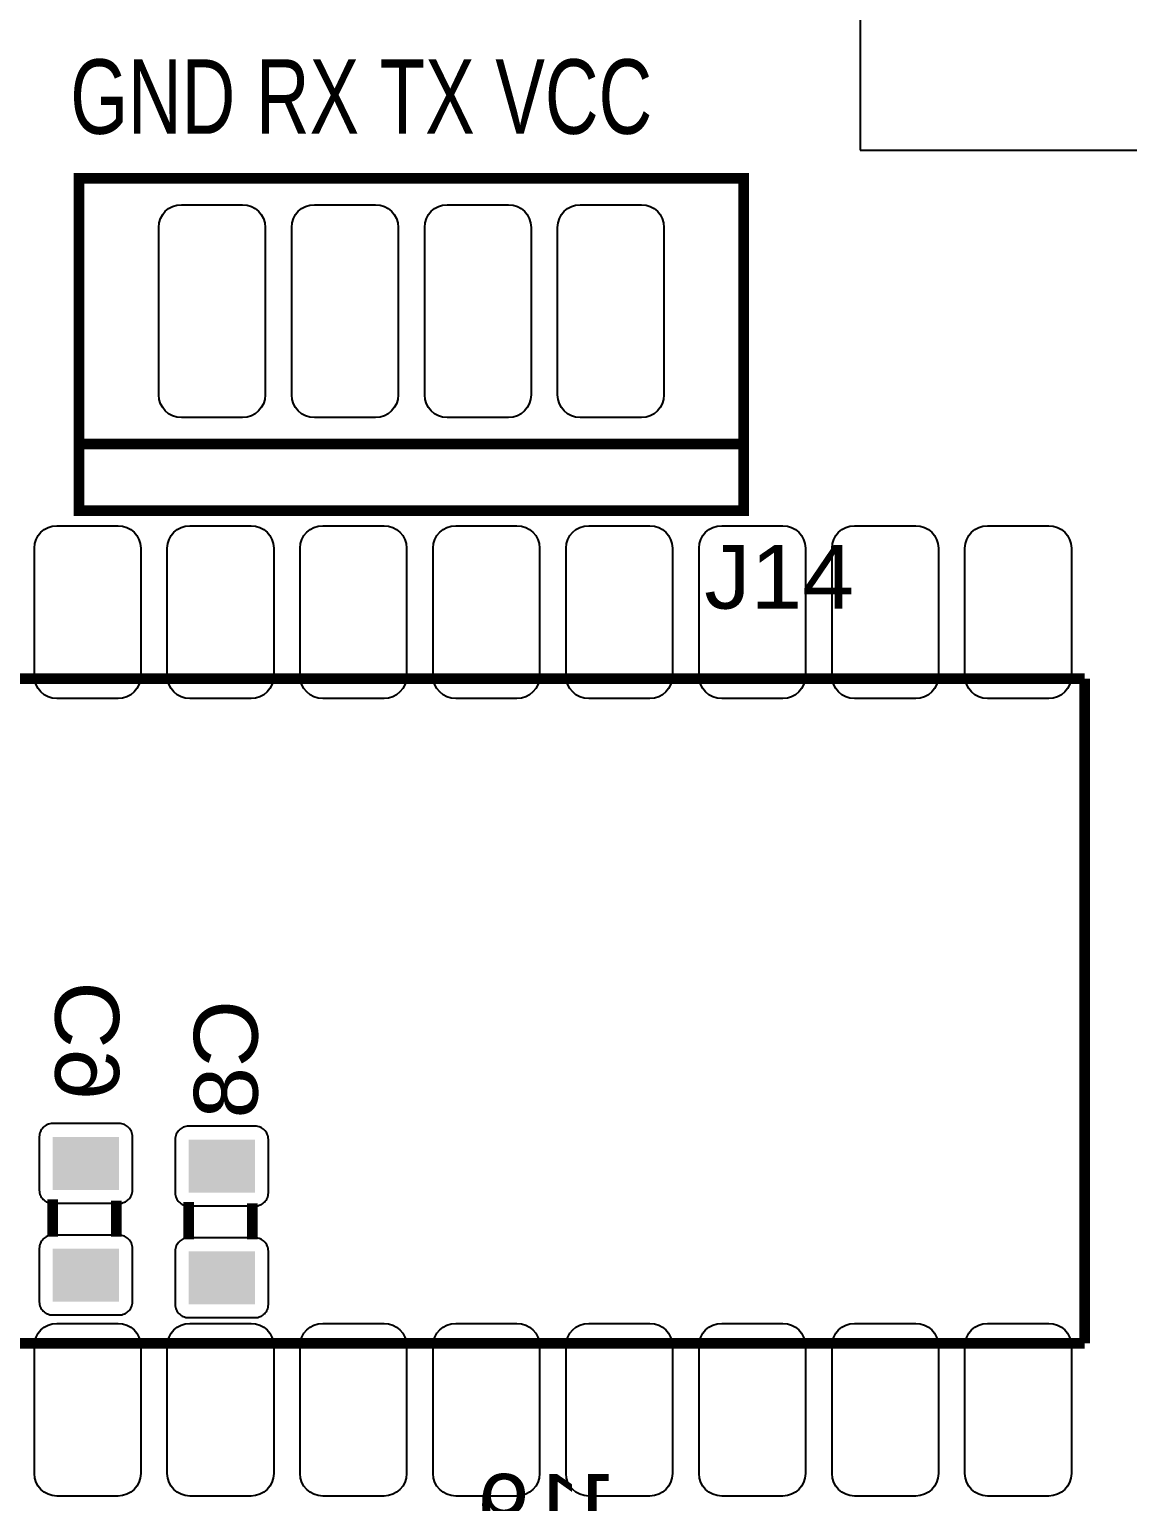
# Model space of a CAD drawing. Header units: inches. Extents: x 18.7 to 39.4, y 4.3 to 20.5.
# Drawn here: x 29.617 to 30.708, y 10.548 to 12.01 of the extents above; entities that cross this region are included whole.
import ezdxf

# ---------------------------------------------------------------- set-up
doc = ezdxf.new("R2010")
doc.units = ezdxf.units.IN
doc.header["$MEASUREMENT"] = 0
doc.styles.get("Standard").update_dxf_attribs({"font": 'arial.ttf'})

# ---------------------------------------------------------------- blocks, each defined once
blk = doc.blocks.new('RPAD')
blk.add_trace([(-0.5, -0.5), (-0.5, 0.5), (0.5, -0.5), (0.5, 0.5)])
blk = doc.blocks.new('NextionControlV4')
blk.add_lwpolyline([(44.3367, 14.7538), (46.2109, 14.7538), (46.2109, 14.9893), (44.3367, 14.9893), (44.3367, 14.7538)])
at = {"const_width": 0.008}
for points in [[(43.7491, 14.4828), (44.2491, 14.4828), (44.2491, 14.7328), (43.7491, 14.7328), (43.7491, 14.4828)], [(43.7491, 14.4828), (44.2491, 14.4828), (44.2491, 14.7328), (43.7491, 14.7328), (43.7491, 14.4828)], [(43.7491, 14.4828), (44.2491, 14.4828), (44.2491, 14.7328), (43.7491, 14.7328), (43.7491, 14.4828)], [(44.2491, 14.5328), (43.7491, 14.5328)], [(44.2491, 14.5328), (43.7491, 14.5328)], [(44.2491, 14.5328), (43.7491, 14.5328)], [(42.5055, 14.3564), (44.5055, 14.3564)], [(42.5055, 14.3564), (44.5055, 14.3564)], [(42.5055, 14.3564), (44.5055, 14.3564)], [(44.5055, 14.3564), (44.5055, 13.8564)], [(44.5055, 14.3564), (44.5055, 13.8564)], [(44.5055, 14.3564), (44.5055, 13.8564)], [(43.7292, 13.9367), (43.7292, 13.9647)], [(43.7292, 13.9367), (43.7292, 13.9647)], [(43.7292, 13.9367), (43.7292, 13.9647)], [(43.7772, 13.9367), (43.7772, 13.9637)], [(43.7772, 13.9367), (43.7772, 13.9637)], [(43.7772, 13.9367), (43.7772, 13.9637)], [(43.8315, 13.9347), (43.8315, 13.9627)], [(43.8315, 13.9347), (43.8315, 13.9627)], [(43.8315, 13.9347), (43.8315, 13.9627)], [(43.8795, 13.9347), (43.8795, 13.9617)], [(43.8795, 13.9347), (43.8795, 13.9617)], [(43.8795, 13.9347), (43.8795, 13.9617)], [(42.5055, 13.8564), (44.5055, 13.8564)], [(42.5055, 13.8564), (44.5055, 13.8564)], [(42.5055, 13.8564), (44.5055, 13.8564)]]:
    blk.add_lwpolyline(points, dxfattribs=at)
for points in [[(43.8721, 14.5528), (43.8261, 14.5528), (43.8226, 14.5531), (43.8194, 14.5541), (43.8165, 14.5556), (43.814, 14.5577), (43.812, 14.5602), (43.8104, 14.5631), (43.8094, 14.5663), (43.8091, 14.5698), (43.8091, 14.6958), (43.8094, 14.6993), (43.8104, 14.7025), (43.812, 14.7054), (43.814, 14.7079), (43.8165, 14.7099), (43.8194, 14.7115), (43.8226, 14.7124), (43.8261, 14.7128), (43.8721, 14.7128), (43.8756, 14.7124), (43.8788, 14.7115), (43.8817, 14.7099), (43.8842, 14.7079), (43.8862, 14.7054), (43.8878, 14.7025), (43.8888, 14.6993), (43.8891, 14.6958), (43.8891, 14.5698), (43.8888, 14.5663), (43.8878, 14.5631), (43.8862, 14.5602), (43.8842, 14.5577), (43.8817, 14.5556), (43.8788, 14.5541), (43.8756, 14.5531), (43.8721, 14.5528)], [(43.9721, 14.5528), (43.9261, 14.5528), (43.9226, 14.5531), (43.9194, 14.5541), (43.9165, 14.5556), (43.914, 14.5577), (43.912, 14.5602), (43.9104, 14.5631), (43.9094, 14.5663), (43.9091, 14.5698), (43.9091, 14.6958), (43.9094, 14.6993), (43.9104, 14.7025), (43.912, 14.7054), (43.914, 14.7079), (43.9165, 14.7099), (43.9194, 14.7115), (43.9226, 14.7124), (43.9261, 14.7128), (43.9721, 14.7128), (43.9756, 14.7124), (43.9788, 14.7115), (43.9817, 14.7099), (43.9842, 14.7079), (43.9862, 14.7054), (43.9878, 14.7025), (43.9888, 14.6993), (43.9891, 14.6958), (43.9891, 14.5698), (43.9888, 14.5663), (43.9878, 14.5631), (43.9862, 14.5602), (43.9842, 14.5577), (43.9817, 14.5556), (43.9788, 14.5541), (43.9756, 14.5531), (43.9721, 14.5528)], [(44.0721, 14.5528), (44.0261, 14.5528), (44.0226, 14.5531), (44.0194, 14.5541), (44.0165, 14.5556), (44.014, 14.5577), (44.012, 14.5602), (44.0104, 14.5631), (44.0094, 14.5663), (44.0091, 14.5698), (44.0091, 14.6958), (44.0094, 14.6993), (44.0104, 14.7025), (44.012, 14.7054), (44.014, 14.7079), (44.0165, 14.7099), (44.0194, 14.7115), (44.0226, 14.7124), (44.0261, 14.7128), (44.0721, 14.7128), (44.0756, 14.7124), (44.0788, 14.7115), (44.0817, 14.7099), (44.0842, 14.7079), (44.0862, 14.7054), (44.0878, 14.7025), (44.0888, 14.6993), (44.0891, 14.6958), (44.0891, 14.5698), (44.0888, 14.5663), (44.0878, 14.5631), (44.0862, 14.5602), (44.0842, 14.5577), (44.0817, 14.5556), (44.0788, 14.5541), (44.0756, 14.5531), (44.0721, 14.5528)], [(44.1721, 14.5528), (44.1261, 14.5528), (44.1226, 14.5531), (44.1194, 14.5541), (44.1165, 14.5556), (44.114, 14.5577), (44.112, 14.5602), (44.1104, 14.5631), (44.1094, 14.5663), (44.1091, 14.5698), (44.1091, 14.6958), (44.1094, 14.6993), (44.1104, 14.7025), (44.112, 14.7054), (44.114, 14.7079), (44.1165, 14.7099), (44.1194, 14.7115), (44.1226, 14.7124), (44.1261, 14.7128), (44.1721, 14.7128), (44.1756, 14.7124), (44.1788, 14.7115), (44.1817, 14.7099), (44.1842, 14.7079), (44.1862, 14.7054), (44.1878, 14.7025), (44.1888, 14.6993), (44.1891, 14.6958), (44.1891, 14.5698), (44.1888, 14.5663), (44.1878, 14.5631), (44.1862, 14.5602), (44.1842, 14.5577), (44.1817, 14.5556), (44.1788, 14.5541), (44.1756, 14.5531), (44.1721, 14.5528)], [(43.7785, 14.3414), (43.7325, 14.3414), (43.729, 14.3418), (43.7258, 14.3428), (43.7229, 14.3443), (43.7204, 14.3464), (43.7183, 14.3489), (43.7168, 14.3518), (43.7158, 14.355), (43.7155, 14.3584), (43.7155, 14.4544), (43.7158, 14.4579), (43.7168, 14.4611), (43.7183, 14.464), (43.7204, 14.4665), (43.7229, 14.4686), (43.7258, 14.4701), (43.729, 14.4711), (43.7325, 14.4714), (43.7785, 14.4714), (43.7819, 14.4711), (43.7851, 14.4701), (43.788, 14.4686), (43.7905, 14.4665), (43.7926, 14.464), (43.7941, 14.4611), (43.7951, 14.4579), (43.7955, 14.4544), (43.7955, 14.3584), (43.7951, 14.355), (43.7941, 14.3518), (43.7926, 14.3489), (43.7905, 14.3464), (43.788, 14.3443), (43.7851, 14.3428), (43.7819, 14.3418), (43.7785, 14.3414)], [(43.8785, 14.3414), (43.8325, 14.3414), (43.829, 14.3418), (43.8258, 14.3428), (43.8229, 14.3443), (43.8204, 14.3464), (43.8183, 14.3489), (43.8168, 14.3518), (43.8158, 14.355), (43.8155, 14.3584), (43.8155, 14.4544), (43.8158, 14.4579), (43.8168, 14.4611), (43.8183, 14.464), (43.8204, 14.4665), (43.8229, 14.4686), (43.8258, 14.4701), (43.829, 14.4711), (43.8325, 14.4714), (43.8785, 14.4714), (43.8819, 14.4711), (43.8851, 14.4701), (43.888, 14.4686), (43.8905, 14.4665), (43.8926, 14.464), (43.8941, 14.4611), (43.8951, 14.4579), (43.8955, 14.4544), (43.8955, 14.3584), (43.8951, 14.355), (43.8941, 14.3518), (43.8926, 14.3489), (43.8905, 14.3464), (43.888, 14.3443), (43.8851, 14.3428), (43.8819, 14.3418), (43.8785, 14.3414)], [(43.9785, 14.3414), (43.9325, 14.3414), (43.929, 14.3418), (43.9258, 14.3428), (43.9229, 14.3443), (43.9204, 14.3464), (43.9183, 14.3489), (43.9168, 14.3518), (43.9158, 14.355), (43.9155, 14.3584), (43.9155, 14.4544), (43.9158, 14.4579), (43.9168, 14.4611), (43.9183, 14.464), (43.9204, 14.4665), (43.9229, 14.4686), (43.9258, 14.4701), (43.929, 14.4711), (43.9325, 14.4714), (43.9785, 14.4714), (43.9819, 14.4711), (43.9851, 14.4701), (43.988, 14.4686), (43.9905, 14.4665), (43.9926, 14.464), (43.9941, 14.4611), (43.9951, 14.4579), (43.9955, 14.4544), (43.9955, 14.3584), (43.9951, 14.355), (43.9941, 14.3518), (43.9926, 14.3489), (43.9905, 14.3464), (43.988, 14.3443), (43.9851, 14.3428), (43.9819, 14.3418), (43.9785, 14.3414)], [(44.0785, 14.3414), (44.0325, 14.3414), (44.029, 14.3418), (44.0258, 14.3428), (44.0229, 14.3443), (44.0204, 14.3464), (44.0183, 14.3489), (44.0168, 14.3518), (44.0158, 14.355), (44.0155, 14.3584), (44.0155, 14.4544), (44.0158, 14.4579), (44.0168, 14.4611), (44.0183, 14.464), (44.0204, 14.4665), (44.0229, 14.4686), (44.0258, 14.4701), (44.029, 14.4711), (44.0325, 14.4714), (44.0785, 14.4714), (44.0819, 14.4711), (44.0851, 14.4701), (44.088, 14.4686), (44.0905, 14.4665), (44.0926, 14.464), (44.0941, 14.4611), (44.0951, 14.4579), (44.0955, 14.4544), (44.0955, 14.3584), (44.0951, 14.355), (44.0941, 14.3518), (44.0926, 14.3489), (44.0905, 14.3464), (44.088, 14.3443), (44.0851, 14.3428), (44.0819, 14.3418), (44.0785, 14.3414)], [(44.1785, 14.3414), (44.1325, 14.3414), (44.129, 14.3418), (44.1258, 14.3428), (44.1229, 14.3443), (44.1204, 14.3464), (44.1183, 14.3489), (44.1168, 14.3518), (44.1158, 14.355), (44.1155, 14.3584), (44.1155, 14.4544), (44.1158, 14.4579), (44.1168, 14.4611), (44.1183, 14.464), (44.1204, 14.4665), (44.1229, 14.4686), (44.1258, 14.4701), (44.129, 14.4711), (44.1325, 14.4714), (44.1785, 14.4714), (44.1819, 14.4711), (44.1851, 14.4701), (44.188, 14.4686), (44.1905, 14.4665), (44.1926, 14.464), (44.1941, 14.4611), (44.1951, 14.4579), (44.1955, 14.4544), (44.1955, 14.3584), (44.1951, 14.355), (44.1941, 14.3518), (44.1926, 14.3489), (44.1905, 14.3464), (44.188, 14.3443), (44.1851, 14.3428), (44.1819, 14.3418), (44.1785, 14.3414)], [(44.2785, 14.3414), (44.2325, 14.3414), (44.229, 14.3418), (44.2258, 14.3428), (44.2229, 14.3443), (44.2204, 14.3464), (44.2183, 14.3489), (44.2168, 14.3518), (44.2158, 14.355), (44.2155, 14.3584), (44.2155, 14.4544), (44.2158, 14.4579), (44.2168, 14.4611), (44.2183, 14.464), (44.2204, 14.4665), (44.2229, 14.4686), (44.2258, 14.4701), (44.229, 14.4711), (44.2325, 14.4714), (44.2785, 14.4714), (44.2819, 14.4711), (44.2851, 14.4701), (44.288, 14.4686), (44.2905, 14.4665), (44.2926, 14.464), (44.2941, 14.4611), (44.2951, 14.4579), (44.2955, 14.4544), (44.2955, 14.3584), (44.2951, 14.355), (44.2941, 14.3518), (44.2926, 14.3489), (44.2905, 14.3464), (44.288, 14.3443), (44.2851, 14.3428), (44.2819, 14.3418), (44.2785, 14.3414)], [(44.3785, 14.3414), (44.3325, 14.3414), (44.329, 14.3418), (44.3258, 14.3428), (44.3229, 14.3443), (44.3204, 14.3464), (44.3183, 14.3489), (44.3168, 14.3518), (44.3158, 14.355), (44.3155, 14.3584), (44.3155, 14.4544), (44.3158, 14.4579), (44.3168, 14.4611), (44.3183, 14.464), (44.3204, 14.4665), (44.3229, 14.4686), (44.3258, 14.4701), (44.329, 14.4711), (44.3325, 14.4714), (44.3785, 14.4714), (44.3819, 14.4711), (44.3851, 14.4701), (44.388, 14.4686), (44.3905, 14.4665), (44.3926, 14.464), (44.3941, 14.4611), (44.3951, 14.4579), (44.3955, 14.4544), (44.3955, 14.3584), (44.3951, 14.355), (44.3941, 14.3518), (44.3926, 14.3489), (44.3905, 14.3464), (44.388, 14.3443), (44.3851, 14.3428), (44.3819, 14.3418), (44.3785, 14.3414)], [(44.4785, 14.3414), (44.4325, 14.3414), (44.429, 14.3418), (44.4258, 14.3428), (44.4229, 14.3443), (44.4204, 14.3464), (44.4183, 14.3489), (44.4168, 14.3518), (44.4158, 14.355), (44.4155, 14.3584), (44.4155, 14.4544), (44.4158, 14.4579), (44.4168, 14.4611), (44.4183, 14.464), (44.4204, 14.4665), (44.4229, 14.4686), (44.4258, 14.4701), (44.429, 14.4711), (44.4325, 14.4714), (44.4785, 14.4714), (44.4819, 14.4711), (44.4851, 14.4701), (44.488, 14.4686), (44.4905, 14.4665), (44.4926, 14.464), (44.4941, 14.4611), (44.4951, 14.4579), (44.4955, 14.4544), (44.4955, 14.3584), (44.4951, 14.355), (44.4941, 14.3518), (44.4926, 14.3489), (44.4905, 14.3464), (44.488, 14.3443), (44.4851, 14.3428), (44.4819, 14.3418), (44.4785, 14.3414)], [(43.7892, 13.9717), (43.7892, 14.0117), (43.7892, 14.0127), (43.789, 14.0138), (43.7888, 14.0147), (43.7885, 14.0156), (43.7881, 14.0165), (43.7876, 14.0173), (43.787, 14.0181), (43.7864, 14.0188), (43.7856, 14.0195), (43.7849, 14.02), (43.7841, 14.0205), (43.7832, 14.0209), (43.7823, 14.0213), (43.7813, 14.0215), (43.7803, 14.0217), (43.7792, 14.0217), (43.7292, 14.0217), (43.7282, 14.0217), (43.7272, 14.0215), (43.7262, 14.0213), (43.7253, 14.0209), (43.7244, 14.0205), (43.7236, 14.02), (43.7228, 14.0195), (43.7221, 14.0188), (43.7215, 14.0181), (43.7209, 14.0173), (43.7204, 14.0165), (43.72, 14.0156), (43.7197, 14.0147), (43.7194, 14.0138), (43.7193, 14.0127), (43.7192, 14.0117), (43.7192, 13.9717), (43.7193, 13.9707), (43.7194, 13.9697), (43.7197, 13.9687), (43.72, 13.9678), (43.7204, 13.9669), (43.7209, 13.9661), (43.7215, 13.9653), (43.7221, 13.9646), (43.7228, 13.964), (43.7236, 13.9634), (43.7244, 13.9629), (43.7253, 13.9625), (43.7262, 13.9622), (43.7272, 13.9619), (43.7282, 13.9618), (43.7292, 13.9617), (43.7792, 13.9617), (43.7803, 13.9618), (43.7813, 13.9619), (43.7823, 13.9622), (43.7832, 13.9625), (43.7841, 13.9629), (43.7849, 13.9634), (43.7856, 13.964), (43.7864, 13.9646), (43.787, 13.9653), (43.7876, 13.9661), (43.7881, 13.9669), (43.7885, 13.9678), (43.7888, 13.9687), (43.789, 13.9697), (43.7892, 13.9707), (43.7892, 13.9717)], [(43.8915, 13.9697), (43.8915, 14.0097), (43.8914, 14.0107), (43.8913, 14.0118), (43.891, 14.0127), (43.8907, 14.0136), (43.8903, 14.0145), (43.8898, 14.0153), (43.8892, 14.0161), (43.8886, 14.0168), (43.8879, 14.0175), (43.8871, 14.018), (43.8863, 14.0185), (43.8854, 14.0189), (43.8845, 14.0193), (43.8835, 14.0195), (43.8825, 14.0197), (43.8815, 14.0197), (43.8315, 14.0197), (43.8304, 14.0197), (43.8294, 14.0195), (43.8285, 14.0193), (43.8275, 14.0189), (43.8267, 14.0185), (43.8258, 14.018), (43.8251, 14.0175), (43.8244, 14.0168), (43.8237, 14.0161), (43.8232, 14.0153), (43.8227, 14.0145), (43.8222, 14.0136), (43.8219, 14.0127), (43.8217, 14.0118), (43.8215, 14.0107), (43.8215, 14.0097), (43.8215, 13.9697), (43.8215, 13.9687), (43.8217, 13.9677), (43.8219, 13.9667), (43.8222, 13.9658), (43.8227, 13.9649), (43.8232, 13.9641), (43.8237, 13.9633), (43.8244, 13.9626), (43.8251, 13.962), (43.8258, 13.9614), (43.8267, 13.9609), (43.8275, 13.9605), (43.8285, 13.9602), (43.8294, 13.9599), (43.8304, 13.9598), (43.8315, 13.9597), (43.8815, 13.9597), (43.8825, 13.9598), (43.8835, 13.9599), (43.8845, 13.9602), (43.8854, 13.9605), (43.8863, 13.9609), (43.8871, 13.9614), (43.8879, 13.962), (43.8886, 13.9626), (43.8892, 13.9633), (43.8898, 13.9641), (43.8903, 13.9649), (43.8907, 13.9658), (43.891, 13.9667), (43.8913, 13.9677), (43.8914, 13.9687), (43.8915, 13.9697)], [(43.7892, 13.8877), (43.7892, 13.9277), (43.7892, 13.9287), (43.789, 13.9298), (43.7888, 13.9307), (43.7885, 13.9316), (43.7881, 13.9325), (43.7876, 13.9333), (43.787, 13.9341), (43.7864, 13.9348), (43.7856, 13.9355), (43.7849, 13.936), (43.7841, 13.9365), (43.7832, 13.9369), (43.7823, 13.9373), (43.7813, 13.9375), (43.7803, 13.9377), (43.7792, 13.9377), (43.7292, 13.9377), (43.7282, 13.9377), (43.7272, 13.9375), (43.7262, 13.9373), (43.7253, 13.9369), (43.7244, 13.9365), (43.7236, 13.936), (43.7228, 13.9355), (43.7221, 13.9348), (43.7215, 13.9341), (43.7209, 13.9333), (43.7204, 13.9325), (43.72, 13.9316), (43.7197, 13.9307), (43.7194, 13.9298), (43.7193, 13.9287), (43.7192, 13.9277), (43.7192, 13.8877), (43.7193, 13.8867), (43.7194, 13.8857), (43.7197, 13.8847), (43.72, 13.8838), (43.7204, 13.8829), (43.7209, 13.8821), (43.7215, 13.8813), (43.7221, 13.8806), (43.7228, 13.88), (43.7236, 13.8794), (43.7244, 13.8789), (43.7253, 13.8785), (43.7262, 13.8782), (43.7272, 13.8779), (43.7282, 13.8778), (43.7292, 13.8777), (43.7792, 13.8777), (43.7803, 13.8778), (43.7813, 13.8779), (43.7823, 13.8782), (43.7832, 13.8785), (43.7841, 13.8789), (43.7849, 13.8794), (43.7856, 13.88), (43.7864, 13.8806), (43.787, 13.8813), (43.7876, 13.8821), (43.7881, 13.8829), (43.7885, 13.8838), (43.7888, 13.8847), (43.789, 13.8857), (43.7892, 13.8867), (43.7892, 13.8877)], [(43.8915, 13.8857), (43.8915, 13.9257), (43.8914, 13.9267), (43.8913, 13.9278), (43.891, 13.9287), (43.8907, 13.9296), (43.8903, 13.9305), (43.8898, 13.9313), (43.8892, 13.9321), (43.8886, 13.9328), (43.8879, 13.9335), (43.8871, 13.934), (43.8863, 13.9345), (43.8854, 13.9349), (43.8845, 13.9353), (43.8835, 13.9355), (43.8825, 13.9357), (43.8815, 13.9357), (43.8315, 13.9357), (43.8304, 13.9357), (43.8294, 13.9355), (43.8285, 13.9353), (43.8275, 13.9349), (43.8267, 13.9345), (43.8258, 13.934), (43.8251, 13.9335), (43.8244, 13.9328), (43.8237, 13.9321), (43.8232, 13.9313), (43.8227, 13.9305), (43.8222, 13.9296), (43.8219, 13.9287), (43.8217, 13.9278), (43.8215, 13.9267), (43.8215, 13.9257), (43.8215, 13.8857), (43.8215, 13.8847), (43.8217, 13.8837), (43.8219, 13.8827), (43.8222, 13.8818), (43.8227, 13.8809), (43.8232, 13.8801), (43.8237, 13.8793), (43.8244, 13.8786), (43.8251, 13.878), (43.8258, 13.8774), (43.8267, 13.8769), (43.8275, 13.8765), (43.8285, 13.8762), (43.8294, 13.8759), (43.8304, 13.8758), (43.8315, 13.8757), (43.8815, 13.8757), (43.8825, 13.8758), (43.8835, 13.8759), (43.8845, 13.8762), (43.8854, 13.8765), (43.8863, 13.8769), (43.8871, 13.8774), (43.8879, 13.878), (43.8886, 13.8786), (43.8892, 13.8793), (43.8898, 13.8801), (43.8903, 13.8809), (43.8907, 13.8818), (43.891, 13.8827), (43.8913, 13.8837), (43.8914, 13.8847), (43.8915, 13.8857)], [(43.7325, 13.8714), (43.7785, 13.8714), (43.7819, 13.8711), (43.7851, 13.8701), (43.788, 13.8686), (43.7905, 13.8665), (43.7926, 13.864), (43.7941, 13.8611), (43.7951, 13.8579), (43.7955, 13.8544), (43.7955, 13.7584), (43.7951, 13.755), (43.7941, 13.7518), (43.7926, 13.7489), (43.7905, 13.7464), (43.788, 13.7443), (43.7851, 13.7428), (43.7819, 13.7418), (43.7785, 13.7414), (43.7325, 13.7414), (43.729, 13.7418), (43.7258, 13.7428), (43.7229, 13.7443), (43.7204, 13.7464), (43.7183, 13.7489), (43.7168, 13.7518), (43.7158, 13.755), (43.7155, 13.7584), (43.7155, 13.8544), (43.7158, 13.8579), (43.7168, 13.8611), (43.7183, 13.864), (43.7204, 13.8665), (43.7229, 13.8686), (43.7258, 13.8701), (43.729, 13.8711), (43.7325, 13.8714)], [(43.8325, 13.8714), (43.8785, 13.8714), (43.8819, 13.8711), (43.8851, 13.8701), (43.888, 13.8686), (43.8905, 13.8665), (43.8926, 13.864), (43.8941, 13.8611), (43.8951, 13.8579), (43.8955, 13.8544), (43.8955, 13.7584), (43.8951, 13.755), (43.8941, 13.7518), (43.8926, 13.7489), (43.8905, 13.7464), (43.888, 13.7443), (43.8851, 13.7428), (43.8819, 13.7418), (43.8785, 13.7414), (43.8325, 13.7414), (43.829, 13.7418), (43.8258, 13.7428), (43.8229, 13.7443), (43.8204, 13.7464), (43.8183, 13.7489), (43.8168, 13.7518), (43.8158, 13.755), (43.8155, 13.7584), (43.8155, 13.8544), (43.8158, 13.8579), (43.8168, 13.8611), (43.8183, 13.864), (43.8204, 13.8665), (43.8229, 13.8686), (43.8258, 13.8701), (43.829, 13.8711), (43.8325, 13.8714)], [(43.9325, 13.8714), (43.9785, 13.8714), (43.9819, 13.8711), (43.9851, 13.8701), (43.988, 13.8686), (43.9905, 13.8665), (43.9926, 13.864), (43.9941, 13.8611), (43.9951, 13.8579), (43.9955, 13.8544), (43.9955, 13.7584), (43.9951, 13.755), (43.9941, 13.7518), (43.9926, 13.7489), (43.9905, 13.7464), (43.988, 13.7443), (43.9851, 13.7428), (43.9819, 13.7418), (43.9785, 13.7414), (43.9325, 13.7414), (43.929, 13.7418), (43.9258, 13.7428), (43.9229, 13.7443), (43.9204, 13.7464), (43.9183, 13.7489), (43.9168, 13.7518), (43.9158, 13.755), (43.9155, 13.7584), (43.9155, 13.8544), (43.9158, 13.8579), (43.9168, 13.8611), (43.9183, 13.864), (43.9204, 13.8665), (43.9229, 13.8686), (43.9258, 13.8701), (43.929, 13.8711), (43.9325, 13.8714)], [(44.0325, 13.8714), (44.0785, 13.8714), (44.0819, 13.8711), (44.0851, 13.8701), (44.088, 13.8686), (44.0905, 13.8665), (44.0926, 13.864), (44.0941, 13.8611), (44.0951, 13.8579), (44.0955, 13.8544), (44.0955, 13.7584), (44.0951, 13.755), (44.0941, 13.7518), (44.0926, 13.7489), (44.0905, 13.7464), (44.088, 13.7443), (44.0851, 13.7428), (44.0819, 13.7418), (44.0785, 13.7414), (44.0325, 13.7414), (44.029, 13.7418), (44.0258, 13.7428), (44.0229, 13.7443), (44.0204, 13.7464), (44.0183, 13.7489), (44.0168, 13.7518), (44.0158, 13.755), (44.0155, 13.7584), (44.0155, 13.8544), (44.0158, 13.8579), (44.0168, 13.8611), (44.0183, 13.864), (44.0204, 13.8665), (44.0229, 13.8686), (44.0258, 13.8701), (44.029, 13.8711), (44.0325, 13.8714)], [(44.1325, 13.8714), (44.1785, 13.8714), (44.1819, 13.8711), (44.1851, 13.8701), (44.188, 13.8686), (44.1905, 13.8665), (44.1926, 13.864), (44.1941, 13.8611), (44.1951, 13.8579), (44.1955, 13.8544), (44.1955, 13.7584), (44.1951, 13.755), (44.1941, 13.7518), (44.1926, 13.7489), (44.1905, 13.7464), (44.188, 13.7443), (44.1851, 13.7428), (44.1819, 13.7418), (44.1785, 13.7414), (44.1325, 13.7414), (44.129, 13.7418), (44.1258, 13.7428), (44.1229, 13.7443), (44.1204, 13.7464), (44.1183, 13.7489), (44.1168, 13.7518), (44.1158, 13.755), (44.1155, 13.7584), (44.1155, 13.8544), (44.1158, 13.8579), (44.1168, 13.8611), (44.1183, 13.864), (44.1204, 13.8665), (44.1229, 13.8686), (44.1258, 13.8701), (44.129, 13.8711), (44.1325, 13.8714)], [(44.2325, 13.8714), (44.2785, 13.8714), (44.2819, 13.8711), (44.2851, 13.8701), (44.288, 13.8686), (44.2905, 13.8665), (44.2926, 13.864), (44.2941, 13.8611), (44.2951, 13.8579), (44.2955, 13.8544), (44.2955, 13.7584), (44.2951, 13.755), (44.2941, 13.7518), (44.2926, 13.7489), (44.2905, 13.7464), (44.288, 13.7443), (44.2851, 13.7428), (44.2819, 13.7418), (44.2785, 13.7414), (44.2325, 13.7414), (44.229, 13.7418), (44.2258, 13.7428), (44.2229, 13.7443), (44.2204, 13.7464), (44.2183, 13.7489), (44.2168, 13.7518), (44.2158, 13.755), (44.2155, 13.7584), (44.2155, 13.8544), (44.2158, 13.8579), (44.2168, 13.8611), (44.2183, 13.864), (44.2204, 13.8665), (44.2229, 13.8686), (44.2258, 13.8701), (44.229, 13.8711), (44.2325, 13.8714)], [(44.3325, 13.8714), (44.3785, 13.8714), (44.3819, 13.8711), (44.3851, 13.8701), (44.388, 13.8686), (44.3905, 13.8665), (44.3926, 13.864), (44.3941, 13.8611), (44.3951, 13.8579), (44.3955, 13.8544), (44.3955, 13.7584), (44.3951, 13.755), (44.3941, 13.7518), (44.3926, 13.7489), (44.3905, 13.7464), (44.388, 13.7443), (44.3851, 13.7428), (44.3819, 13.7418), (44.3785, 13.7414), (44.3325, 13.7414), (44.329, 13.7418), (44.3258, 13.7428), (44.3229, 13.7443), (44.3204, 13.7464), (44.3183, 13.7489), (44.3168, 13.7518), (44.3158, 13.755), (44.3155, 13.7584), (44.3155, 13.8544), (44.3158, 13.8579), (44.3168, 13.8611), (44.3183, 13.864), (44.3204, 13.8665), (44.3229, 13.8686), (44.3258, 13.8701), (44.329, 13.8711), (44.3325, 13.8714)], [(44.4325, 13.8714), (44.4785, 13.8714), (44.4819, 13.8711), (44.4851, 13.8701), (44.488, 13.8686), (44.4905, 13.8665), (44.4926, 13.864), (44.4941, 13.8611), (44.4951, 13.8579), (44.4955, 13.8544), (44.4955, 13.7584), (44.4951, 13.755), (44.4941, 13.7518), (44.4926, 13.7489), (44.4905, 13.7464), (44.488, 13.7443), (44.4851, 13.7428), (44.4819, 13.7418), (44.4785, 13.7414), (44.4325, 13.7414), (44.429, 13.7418), (44.4258, 13.7428), (44.4229, 13.7443), (44.4204, 13.7464), (44.4183, 13.7489), (44.4168, 13.7518), (44.4158, 13.755), (44.4155, 13.7584), (44.4155, 13.8544), (44.4158, 13.8579), (44.4168, 13.8611), (44.4183, 13.864), (44.4204, 13.8665), (44.4229, 13.8686), (44.4258, 13.8701), (44.429, 13.8711), (44.4325, 13.8714)]]:
    blk.add_lwpolyline(points, close=True)
at = {"xscale": 0.04, "yscale": 0.05, "rotation": 270}
for p in [(43.7542, 13.9917), (43.8565, 13.9897), (43.7542, 13.9077), (43.8565, 13.9057)]:
    blk.add_blockref('RPAD', p, dxfattribs=at)
for s, height, width, p in [('GND RX TX VCC', 0.056, 0.714286, (43.7425, 14.7662)), ('GND RX TX VCC', 0.056, 0.714286, (43.7425, 14.7662)), ('GND RX TX VCC', 0.056, 0.714286, (43.7425, 14.7662)), ('J14', 0.048, 1.041667, (44.2194, 14.409)), ('J14', 0.048, 1.041667, (44.2194, 14.409)), ('J14', 0.048, 1.041667, (44.2194, 14.409))]:
    blk.add_text(s, height=height, dxfattribs=dict(width=width)).set_placement(p)
at = {"text_generation_flag": 2, "width": 1.041667}
for s, p in [('C9', (43.7792, 14.1287)), ('C9', (43.7792, 14.1287)), ('C9', (43.7792, 14.1287)), ('C8', (43.8835, 14.1147)), ('C8', (43.8835, 14.1147)), ('C8', (43.8835, 14.1147))]:
    blk.add_text(s, height=0.048, rotation=90, dxfattribs=at).set_placement(p)
blk.add_text('J19', height=0.048, dxfattribs=at).set_placement((44.1616, 13.7101))
blk.add_text('J19', height=0.048, dxfattribs=at).set_placement((44.1616, 13.7101))
blk.add_text('J19', height=0.048, dxfattribs=at).set_placement((44.1616, 13.7101))

msp = doc.modelspace()

# ---------------------------------------------------------------- block references
at = {"xscale": 1.32, "yscale": 1.32, "zscale": 1.32}
msp.add_blockref('NextionControlV4', (-28.0821, -7.5854), dxfattribs=at)

doc.saveas('drawing.dxf')
